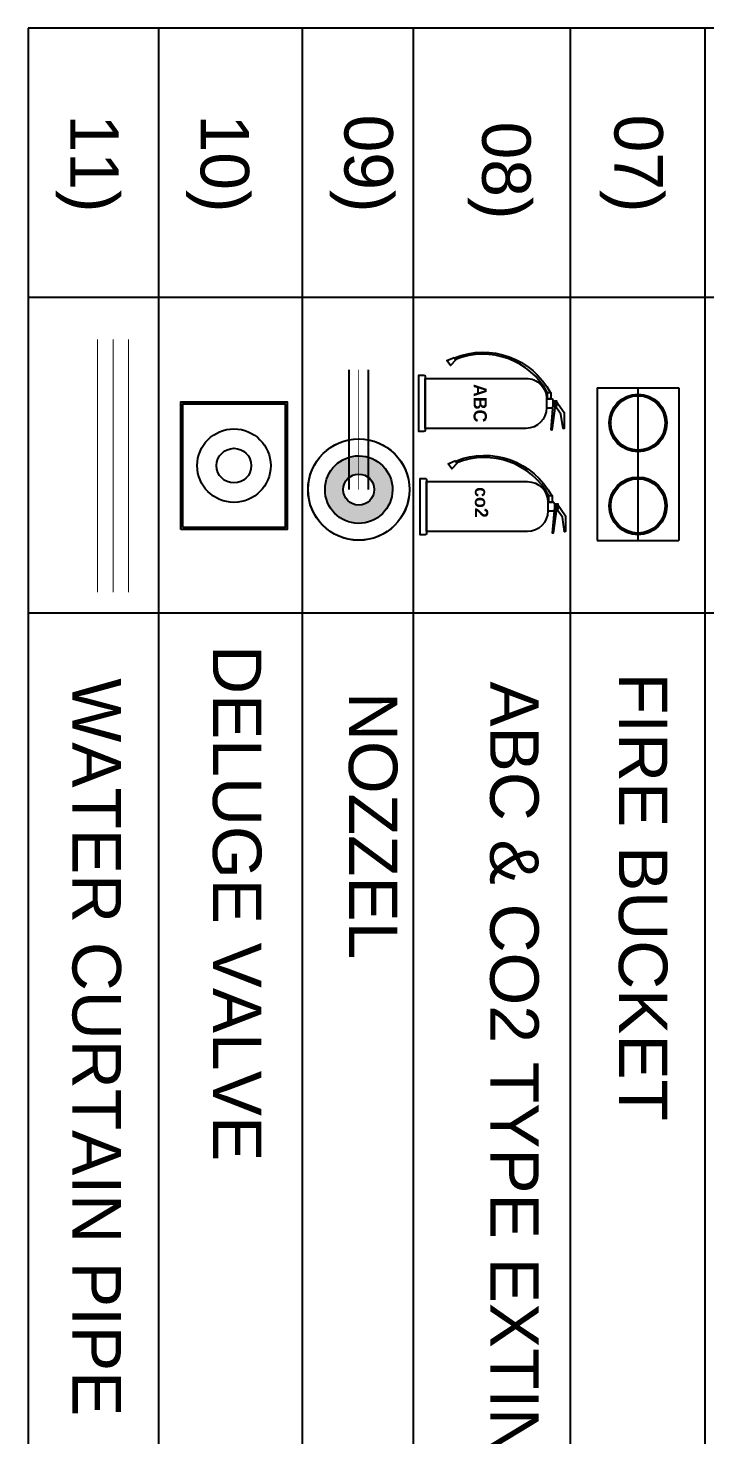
# Model space of a CAD drawing. Header units: inches. Extents: x 257070 to 799932, y -17980 to 269260.
# Drawn here: x 356141 to 357884, y 253332 to 256956 of the extents above; entities that cross this region are included whole.
import ezdxf

# ---------------------------------------------------------------- set-up
doc = ezdxf.new("R2010")
doc.units = ezdxf.units.IN
doc.header["$MEASUREMENT"] = 0
for name, color, linetype in [('0-AES-F-FIRE BUCKET', 1, 'Continuous'), ('0-AES-F-SPRINKLER', 10, 'Continuous'), ('0-aes-ff Nozzel', 30, 'Continuous'), ('0-aes-water curtan pipe', 200, 'Continuous'), ('0-F-AES-FIRE EXTINGUISHER', 1, 'Continuous')]:
    doc.layers.add(name, color=color, linetype=linetype)
doc.layers.add('0-AES-F-SPRINKLER PIPE', color=10, linetype='Continuous', lineweight=15)
doc.layers.add('0-aes-FF-Sprinkler Header', color=5, linetype='Continuous', lineweight=0)
doc.styles.add('CG', font='GOTHICB.TTF')
doc.styles.get("Standard").update_dxf_attribs({"font": 'arial.ttf'})

# ---------------------------------------------------------------- blocks, each defined once
blk = doc.blocks.new('FIRE BUCKET')
at = {"layer": '0-AES-F-FIRE BUCKET', "color": 1, "ltscale": 10}
for points in [[(-326786.4793585275, 834445.0091132877), (-326863.4038146692, 834001.6327178319)], [(-325955.5306692268, 834300.842042913), (-326786.4793585275, 834445.0091132877)], [(-325955.5306692268, 834300.842042913), (-326032.4551253685, 833857.4656474572)], [(-325993.9928972977, 834079.1538451851), (-326824.9415865984, 834223.3209155598)], [(-326032.454000655, 833857.4654523227), (-326863.4038146693, 834001.6327178319)]]:
    blk.add_lwpolyline(points, dxfattribs=at)
for centre, radius in [((-326636.3265789362, 834190.5967853777), 159.1384265619481), ((-326636.3265789362, 834190.5967853777), 150), ((-326185.761550549, 834112.4251232856), 159.1384265619481), ((-326185.761550549, 834112.4251232856), 150)]:
    blk.add_circle(centre, radius, dxfattribs=at)
blk = doc.blocks.new('A$C38B57D14')
at = {"color": 1}
for points in [[(330.9735537735833, 896.1923256059526), (325.1394173041044, 903.7572392960428), (325.1394173041044, 915.648672520474), (402.4480663554713, 967.5991245911572), (507.5812405837787, 967.5991245911572), (508.3955353928758, 961.7427859948366), (412.4270349530561, 947.3186292282772), (356.3901946734695, 908.3695606253458), (344.929709649281, 896.1923256059526), (330.9735537735833, 896.1923256059526)], [(356.3901946734695, 908.3695606253458), (518.880223924294, 886.4308952125139), (518.2219308575586, 881.3295929941813), (344.929709649281, 896.1923256059526)]]:
    blk.add_lwpolyline(points, dxfattribs=at)
blk.add_lwpolyline([(269.9031573949469, 858.2981254459592, 0.3800990694446388), (48.3534411418077, 244.5735673912568), (37.16053762666707, 236.7177569235792, -0.3851511159124225), (269.9031573949469, 876.761960672913)], format="xyb", dxfattribs=at)
for points in [[(311.3824778186245, 851.3453472364345), (370.1471341589495, 851.3453472364345, -0.4142135623730951), (507.2675227941943, 714.2249586011748), (507.2675227941943, 41.88711105409311), (174.2620891833649, 41.88711105409311), (174.2620891833649, 714.2249586011748, -0.4142135623730951)], [(311.3824778186245, 851.3453472364345), (370.1471341589495, 851.3453472364345), (370.1471341589495, 882.4353861204579, 0.4142135623730951), (356.3901946734695, 896.1923256059526), (325.1394173041044, 896.1923256059526, 0.4142135623730951), (311.3824778186245, 882.4353861204579)], [(160.9697537789179, 41.88711105409311), (520.559858198656, 41.88711105409311, -0.4142135623730951), (528.6423329571262, 33.80463629565202), (528.6423329571262, 1.164153e-10), (152.8872790204332, 1.164153e-10), (152.8872790204332, 33.80463629565202, -0.4142135623730951)]]:
    blk.add_lwpolyline(points, format="xyb", close=True, dxfattribs=at)
for points in [[(311.3824778186245, 882.4353861204579), (269.9031573949469, 882.4353861204579), (269.9031573949469, 855.7602055075695), (311.3824778186245, 855.7602055075695)], [(325.1394173041044, 896.1923256059526), (356.3901946734695, 896.1923256059526), (356.3901946734695, 920.5467956447392), (325.1394173041044, 920.5467956447392)], [(34.69552990415832, 234.9876755874138), (51.33889957956853, 246.6689303696621), (88.96823629450228, 211.0444214458112), (54.8188516197406, 187.0764587782323)]]:
    blk.add_lwpolyline(points, close=True, dxfattribs=at)
blk.add_circle((340.7648059887724, 908.3695606252876), 7.791476567322388, dxfattribs=at)
at = {"color": 7, "style": 'CG'}
blk.add_text('ABC', height=88.4981515438694, dxfattribs=at).set_placement((211.3807452179462, 364.3383932457656))
blk = doc.blocks.new('A$C1C2B0A82')
at = {"color": 1}
for points in [[(413.9634696594439, 1120.240407007281), (406.670799072599, 1129.696549119893), (406.670799072599, 1144.560840650462), (503.3066103868186, 1209.498905738816), (634.7230781721883, 1209.498905738816), (635.740946683567, 1202.178482493386), (515.7803211337887, 1184.148286535288), (445.7342707843054, 1135.461950781522), (431.4086645040661, 1120.240407007281), (413.9634696594439, 1120.240407007281)], [(445.7342707843054, 1135.461950781522), (648.8468073478434, 1108.038619015482), (648.0239410144277, 1101.661991242552), (431.4086645040661, 1120.240407007281)]]:
    blk.add_lwpolyline(points, dxfattribs=at)
blk.add_lwpolyline([(337.6254741861485, 1072.872656807303, 0.3800990694446388), (60.68832886975724, 305.7169592389837), (46.69719947583508, 295.897196154343, -0.3851511159124225), (337.6254741861485, 1095.952450840967)], format="xyb", dxfattribs=at)
for points in [[(389.4746247157454, 1064.18168404547), (462.930445141159, 1064.18168404547, -0.4142135623730951), (634.3309309352189, 892.781198251294), (634.3309309352189, 52.35888881748542), (218.0741389216855, 52.35888881748542), (218.0741389216855, 892.781198251294, -0.4142135623730951)], [(389.4746247157454, 1064.18168404547), (462.930445141159, 1064.18168404547), (462.930445141159, 1103.044232650427, 0.4142135623730951), (445.7342707843054, 1120.240407007281), (406.670799072599, 1120.240407007281, 0.4142135623730951), (389.4746247157454, 1103.044232650427)], [(201.4587196661159, 52.35888881748542), (650.9463501907885, 52.35888881748542, -0.4142135623730951), (661.0494436388835, 42.2557953693904), (661.0494436388835, 0), (191.3556262180209, 0), (191.3556262180209, 42.2557953693904, -0.4142135623730951)]]:
    blk.add_lwpolyline(points, format="xyb", close=True, dxfattribs=at)
for points in [[(389.4746247157454, 1103.044232650427), (337.6254741861485, 1103.044232650427), (337.6254741861485, 1069.700256884331), (389.4746247157454, 1069.700256884331)], [(406.670799072599, 1120.240407007281), (445.7342707843054, 1120.240407007281), (445.7342707843054, 1150.683494555764), (406.670799072599, 1150.683494555764)], [(43.61593982263003, 293.7345944840927), (64.42015191691462, 308.336162961903), (111.4568228105782, 263.8055268072058), (68.77009196719155, 233.845573472674)]]:
    blk.add_lwpolyline(points, close=True, dxfattribs=at)
blk.add_circle((426.2025349284522, 1135.461950781522), 9.739345709152985, dxfattribs=at)
at = {"color": 7, "style": 'CG'}
blk.add_text('co2', height=110.6226894298368, dxfattribs=at).set_placement((264.4724589649122, 455.4229915570468))
blk = doc.blocks.new('*U701')
at = {"layer": '0-aes-FF-Sprinkler Header', "color": 1, "const_width": 5}
for points in [[(12087231.45229528, -3664418.565553213), (12087540.83418112, -3664418.565553213)], [(12087231.45229528, -3664468.565553213), (12087540.83418112, -3664468.565553213)]]:
    blk.add_lwpolyline(points, dxfattribs=at)
at = {"layer": '0-aes-FF-Sprinkler Header', "color": 8, "const_width": 2}
blk.add_lwpolyline([(12087231.45229528, -3664443.565553213), (12087540.83418112, -3664443.565553213)], dxfattribs=at)
blk = doc.blocks.new('Nozzel')
at = {"transparency": 33554585}
h = blk.add_hatch(color=30, dxfattribs=at)
h.dxf.hatch_style = 1
edge = h.paths.add_edge_path()
edge.add_ellipse((-1664094.47680354, 224268.8534619729), major_axis=(0.8799614910948493, 86.96670475333754), ratio=0.9999999971453589, start_angle=0, end_angle=360)
edge = h.paths.add_edge_path(flags=16)
edge.add_arc((-1664094.47680354, 224268.8534619729), 40.02344873524271, 0, 360)
blk.add_circle((-1664094.47680354, 224268.8534619729), 40.02344873524271)
at = {"layer": '0-AES-F-SPRINKLER', "color": 13}
blk.add_circle((-1664094.47680354, 224268.8534619729), 130.6494164323611, dxfattribs=at)
for major_axis, ratio, start_param, end_param in [((0.6289992978794071, 130.4552184160167), 0.9999999971271565, 1.575617861951129, 7.858803169130714), ((0.8799614910948493, 86.96670475333754), 0.9999999971453589, 1.580914353715009, 7.864099660894595)]:
    blk.add_ellipse((-1664094.47680354, 224268.8534619729), major_axis=major_axis, ratio=ratio, start_param=start_param, end_param=end_param, dxfattribs=at)
at = {"layer": '0-AES-F-SPRINKLER PIPE', "lineweight": 30, "rotation": 180}
blk.add_blockref('*U701', (10423136.97549174, -3440174.712091242), dxfattribs=at)
blk = doc.blocks.new('*U713')
at = {"layer": '0-AES-F-SPRINKLER PIPE', "color": 200, "lineweight": 30, "const_width": 2.666666666666667}
for points in [[(-1770300.02490452, 101881.2765421133), (-1770300.02490452, 101229.7602682189)], [(-1770220.02490452, 101881.2765421133), (-1770220.02490452, 101229.7602682189)]]:
    blk.add_lwpolyline(points, dxfattribs=at)
at = {"layer": '0-AES-F-SPRINKLER PIPE', "color": 252, "lineweight": 30, "const_width": 2.666666666666667}
blk.add_lwpolyline([(-1770260.02490452, 101881.2765421133), (-1770260.02490452, 101229.7602682189)], dxfattribs=at)
blk = doc.blocks.new('deloge valve')
at = {"layer": '0-aes-water curtan pipe', "color": 0}
for points in [[(41985.52737192894, 302448.0836667686), (41985.52737192894, 302119.3984298023), (41711.60574245956, 302119.3984298023), (41711.60574245956, 302448.0836667686)], [(41980.52737192894, 302443.0836667686), (41980.52737192894, 302124.3984298023), (41716.60574245956, 302124.3984298023), (41716.60574245956, 302443.0836667686)]]:
    blk.add_lwpolyline(points, close=True, dxfattribs=at)
for radius in [94.64478259533644, 44.64478259533644]:
    blk.add_circle((41848.56655719425, 302283.7410482854), radius, dxfattribs=at)

msp = doc.modelspace()

# ---------------------------------------------------------------- linework, layer by layer
at = {"layer": '0-AES-F-SPRINKLER PIPE', "color": 7, "lineweight": -3}
for p, q in [((359632.5324414411, 256956.3490166611), (356140.7569010956, 256956.3490166613)), ((356140.7569010956, 256956.3490166613), (356140.7569010955, 251433.2518545043)), ((356476.5907403175, 256956.3490166613), (356476.5907403174, 251433.2518545043)), ((356846.9952554542, 256956.3490166613), (356846.9952554541, 251433.2518545043)), ((357132.9116400452, 256956.3490166616), (357132.9116400451, 251433.2518545046)), ((357132.9116400452, 256956.3490166613), (357132.9116400451, 251433.2518545043)), ((357537.3258378173, 256956.3490166613), (357537.3258378172, 251433.2518545044)), ((357883.5287623768, 256956.3490166612), (357883.5287623766, 251433.2518545043)), ((359632.5324414411, 256262.2487743639), (356140.7569010956, 256262.2487743636)), ((359632.532441441, 255449.4208444512), (356140.7569010956, 255449.4208444513))]:
    msp.add_line(p, q, dxfattribs=at)

# ---------------------------------------------------------------- block references
at = {"color": 51, "xscale": 0.3090650990870183, "yscale": 0.3090650990870183, "zscale": 0.3090650990870183, "rotation": 270}
msp.add_blockref('A$C1C2B0A82', (357150.8135579512, 255855.504963985, -409340.0025599709), dxfattribs=at)
at = {"layer": '0-AES-F-FIRE BUCKET', "xscale": 0.4671488248840773, "yscale": 0.4671488248840773, "zscale": 0.4671488248840773, "rotation": 99.84266530056547}
msp.add_blockref('FIRE BUCKET', (715582.9833211631, 472682.364905778, -592445.4679008343), dxfattribs=at)
at = {"layer": '0-aes-ff Nozzel', "rotation": 270.0000000000789}
msp.add_blockref('Nozzel', (132723.554058357, -1408327.005355662, -592445.4679008732), dxfattribs=at)
at = {"layer": '0-aes-water curtan pipe', "color": 51, "xscale": -1, "rotation": 179.9999999998683}
msp.add_blockref('*U713', (2126619.673441462, 357384.14358424), dxfattribs=at)
at = {"layer": '0-aes-water curtan pipe', "color": 7, "rotation": 179.999999999999}
msp.add_blockref('deloge valve', (398519.4991492287, 558112.9151300096), dxfattribs=at)
at = {"layer": '0-F-AES-FIRE EXTINGUISHER', "color": 7, "xscale": 0.3863310086109335, "yscale": 0.3863310086109335, "zscale": 0.3863310086109335, "rotation": 270}
msp.add_blockref('A$C38B57D14', (357147.3530795343, 256121.2444132658, -409340.0025599709), dxfattribs=at)

# ---------------------------------------------------------------- texts
at = {"layer": '0-AES-F-SPRINKLER PIPE', "color": 7, "linetype": 'Continuous', "lineweight": -3, "ltscale": 0.9, "char_height": 125, "attachment_point": 2}
for s, insert, width, rotation in [('11)', (356374.1696621095, 256607.5394132226), 298.8690476190476, 270), ('10)', (356710.0035013314, 256607.5394132227), 298.8690476190476, 270), ('09)', (357080.4080164681, 256607.5394132227), 298.8690476190476, 270), ('08)', (357435.285072912, 256589.4642264539, -592445.4679009885), 298.8690476190476, 270), ('07)', (357775.8835018264, 256607.539413223), 298.8690476190476, 270), ('DELUGE VALVE', (356741.5651314553, 254702.0407723223), 2362.843324921138, 269.99999999999994), ('WATER CURTAIN PIPE', (356379.9539828649, 254330.5515248796), 4339.810752529695, 269.99999999999994), ('ABC & CO2 TYPE EXTINGUISHER', (357455.8910299639, 253876.212475361), 3118.53561980468, 270), ('FIRE BUCKET', (357787.354500812, 254718.1093356102), 1245.297619047619, 270), ('NOZZEL', (357091.8790154537, 254901.6008191898), 1245.297619047619, 269.99999999999994)]:
    msp.add_mtext(s, dxfattribs=dict(at, insert=insert, width=width, rotation=rotation))

doc.saveas('drawing.dxf')
